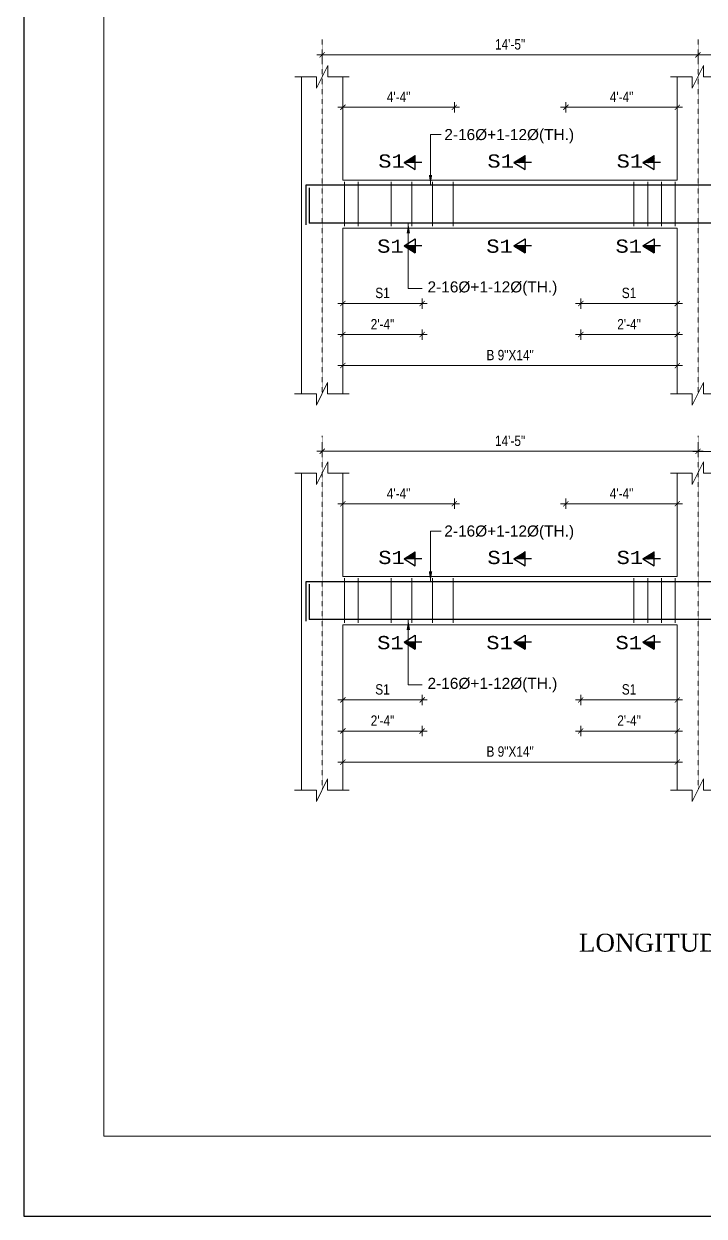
# Model space of a CAD drawing. Header units: inches. Extents: x -412 to 2766, y -9590 to -2111.
# Drawn here: x -412 to -17, y -6958 to -6266 of the extents above; entities that cross this region are included whole.
import ezdxf

# ---------------------------------------------------------------- set-up
doc = ezdxf.new("R2010")
doc.units = ezdxf.units.IN
doc.header["$LTSCALE"] = 0.5
doc.header["$MEASUREMENT"] = 0
doc.header["$PDMODE"] = 66
for name, pattern in [('ACAD_ISO02W100', [15, 12, -3]), ('ACAD_ISO03W100', [30, 12, -18]), ('CENTER2', [1.125, 0.75, -0.125, 0.125, -0.125])]:
    doc.linetypes.add(name, pattern=pattern)
for name, color, linetype, lineweight in [('09 CONTINUITY', 7, 'Continuous', 9), ('15 CENTER', 113, 'CENTER2', 15), ('15 TEXT', 7, 'Continuous', 15), ('20 BEAM ELEVATION', 140, 'ACAD_ISO03W100', 20), ('20 BEAM SECTION ARROW', 7, 'ACAD_ISO02W100', 20), ('20 STIRRUPS', 137, 'Continuous', 20), ('30 RENFORCEMENT', 12, 'Continuous', 30), ('DIM', 180, 'Continuous', 5), ('ELE1', 3, 'Continuous', 9), ('Profile ele', 4, 'Continuous', 25), ('RINF', 4, 'Continuous', 25)]:
    doc.layers.add(name, color=color, linetype=linetype, lineweight=lineweight)
doc.styles.add('arial', font='arial.ttf')
doc.styles.add('CUNEW', font='cour.ttf')
doc.styles.add('ordinary', font='ARIALN.TTF')
doc.styles.add('TEX8', font='cour.ttf', dxfattribs={"width": 0.75})
doc.dimstyles.new('SUREN 1', dxfattribs={"dimtxt": 0.75, "dimasz": 6, "dimexe": 1.5, "dimexo": 1.5, "dimgap": 1, "dimtad": 1, "dimdec": 1, "dimzin": 3, "dimdsep": 46, "dimlunit": 4, "dimtxsty": 'TEX8', "dimblk": 'ARCHTICK', "dimcen": 0.09375, "dimclrd": 1, "dimclre": 1, "dimclrt": 256, "dimadec": 0, "dimazin": 0, "dimtfac": 0.75, "dimtdec": 1, "dimtmove": 1, "dimatfit": 3, "dimfxl": 1, "dimtolj": 1, "dimtzin": 0, "dimlwd": 9, "dimlwe": 9, "dimarcsym": 0})
doc.dimstyles.new('SUREN 4', dxfattribs={"dimtxt": 4, "dimasz": 3, "dimexe": 3, "dimexo": 0, "dimgap": 3, "dimtad": 1, "dimdec": 0, "dimzin": 3, "dimdsep": 46, "dimlunit": 4, "dimtxsty": 'ordinary', "dimblk": 'ARCHTICK', "dimcen": 8, "dimdle": 3, "dimclrd": 1, "dimclre": 5, "dimclrt": 256, "dimadec": 3, "dimazin": 0, "dimtfac": 1, "dimtdec": 0, "dimtmove": 1, "dimatfit": 3, "dimfxl": 3, "dimfxlon": 1, "dimfrac": 1, "dimtolj": 1, "dimtzin": 0, "dimlwd": 5, "dimlwe": 5, "dimarcsym": 0})

# ---------------------------------------------------------------- blocks, each defined once
blk = doc.blocks.new('_ArchTick')
at = {"color": 0, "linetype": 'ByBlock', "const_width": 0.15}
blk.add_lwpolyline([(-0.5, -0.5), (0.5, 0.5)], dxfattribs=at)
blk = doc.blocks.new('*D1407')
at = {"layer": 'Defpoints', "color": 0, "transparency": 16777216}
for p in [(-16842.4, -17058.34), (-16786.4, -17058.34), (-16842.4, -17101.95)]:
    blk.add_point(p, dxfattribs=at)
at = {"layer": 'DIM', "color": 1, "lineweight": 5, "transparency": 16777216}
blk.add_line((-16783.4, -17101.95), (-16845.4, -17101.95), dxfattribs=at)
at = {"layer": 'DIM', "color": 5, "lineweight": 5, "transparency": 16777216}
for p, q in [((-16842.4, -17098.95), (-16842.4, -17104.95)), ((-16786.4, -17098.95), (-16786.4, -17104.95))]:
    blk.add_line(p, q, dxfattribs=at)
at = {"layer": 'DIM', "color": 1, "lineweight": 5, "transparency": 16777216, "xscale": 3, "yscale": 3, "zscale": 3, "rotation": 180}
blk.add_blockref('_ArchTick', (-16842.4, -17101.95), dxfattribs=at)
at = {"layer": 'DIM', "color": 1, "lineweight": 5, "transparency": 16777216, "xscale": 3, "yscale": 3, "zscale": 3}
blk.add_blockref('_ArchTick', (-16786.4, -17101.95), dxfattribs=at)
at = {"layer": 'DIM', "transparency": 16777216, "insert": (-16814.4, -17095.85), "char_height": 6, "attachment_point": 5, "style": 'ordinary'}
blk.add_mtext('\\A1;S1', dxfattribs=at)
blk = doc.blocks.new('*D1408')
at = {"layer": 'Defpoints', "color": 0, "transparency": 16777216}
for p in [(-16842.4, -17058.34), (-16786.4, -17058.34), (-16786.4, -17119.95)]:
    blk.add_point(p, dxfattribs=at)
at = {"layer": 'DIM', "color": 5, "lineweight": 5, "transparency": 16777216}
for p, q in [((-16842.4, -17116.95), (-16842.4, -17122.95)), ((-16786.4, -17116.95), (-16786.4, -17122.95))]:
    blk.add_line(p, q, dxfattribs=at)
at = {"layer": 'DIM', "color": 1, "lineweight": 5, "transparency": 16777216}
blk.add_line((-16845.4, -17119.95), (-16783.4, -17119.95), dxfattribs=at)
at = {"layer": 'DIM', "color": 1, "lineweight": 5, "transparency": 16777216, "xscale": 3, "yscale": 3, "zscale": 3, "rotation": 180}
blk.add_blockref('_ArchTick', (-16842.4, -17119.95), dxfattribs=at)
at = {"layer": 'DIM', "color": 1, "lineweight": 5, "transparency": 16777216, "xscale": 3, "yscale": 3, "zscale": 3}
blk.add_blockref('_ArchTick', (-16786.4, -17119.95), dxfattribs=at)
at = {"layer": 'DIM', "transparency": 16777216, "insert": (-16814.4, -17113.94), "char_height": 6, "attachment_point": 5, "style": 'ordinary'}
blk.add_mtext('\\A1;2\'-4"', dxfattribs=at)
blk = doc.blocks.new('*D1409')
at = {"layer": 'Defpoints', "color": 0, "transparency": 16777216}
for p in [(-16980.4, -17058.34), (-16934.4, -17058.34), (-16934.4, -17101.95)]:
    blk.add_point(p, dxfattribs=at)
at = {"layer": 'DIM', "color": 1, "lineweight": 5, "transparency": 16777216}
blk.add_line((-16983.4, -17101.95), (-16931.4, -17101.95), dxfattribs=at)
at = {"layer": 'DIM', "color": 5, "lineweight": 5, "transparency": 16777216}
for p, q in [((-16980.4, -17098.95), (-16980.4, -17104.95)), ((-16934.4, -17098.95), (-16934.4, -17104.95))]:
    blk.add_line(p, q, dxfattribs=at)
at = {"layer": 'DIM', "color": 1, "lineweight": 5, "transparency": 16777216, "xscale": 3, "yscale": 3, "zscale": 3, "rotation": 180}
blk.add_blockref('_ArchTick', (-16980.4, -17101.95), dxfattribs=at)
at = {"layer": 'DIM', "color": 1, "lineweight": 5, "transparency": 16777216, "xscale": 3, "yscale": 3, "zscale": 3}
blk.add_blockref('_ArchTick', (-16934.4, -17101.95), dxfattribs=at)
at = {"layer": 'DIM', "transparency": 16777216, "insert": (-16957.4, -17095.85), "char_height": 6, "attachment_point": 5, "style": 'ordinary'}
blk.add_mtext('\\A1;S1', dxfattribs=at)
blk = doc.blocks.new('*D1410')
at = {"layer": 'Defpoints', "color": 0, "transparency": 16777216}
for p in [(-16980.4, -17058.34), (-16934.4, -17058.34), (-16934.4, -17119.95)]:
    blk.add_point(p, dxfattribs=at)
at = {"layer": 'DIM', "color": 5, "lineweight": 5, "transparency": 16777216}
for p, q in [((-16980.4, -17116.95), (-16980.4, -17122.95)), ((-16934.4, -17116.95), (-16934.4, -17122.95))]:
    blk.add_line(p, q, dxfattribs=at)
at = {"layer": 'DIM', "color": 1, "lineweight": 5, "transparency": 16777216}
blk.add_line((-16983.4, -17119.95), (-16931.4, -17119.95), dxfattribs=at)
at = {"layer": 'DIM', "color": 1, "lineweight": 5, "transparency": 16777216, "xscale": 3, "yscale": 3, "zscale": 3, "rotation": 180}
blk.add_blockref('_ArchTick', (-16980.4, -17119.95), dxfattribs=at)
at = {"layer": 'DIM', "color": 1, "lineweight": 5, "transparency": 16777216, "xscale": 3, "yscale": 3, "zscale": 3}
blk.add_blockref('_ArchTick', (-16934.4, -17119.95), dxfattribs=at)
at = {"layer": 'DIM', "transparency": 16777216, "insert": (-16957.4, -17113.94), "char_height": 6, "attachment_point": 5, "style": 'ordinary'}
blk.add_mtext('\\A1;2\'-4"', dxfattribs=at)
blk = doc.blocks.new('*D1411')
at = {"layer": 'Defpoints', "color": 0, "transparency": 16777216}
for p in [(-16980.4, -17137.95), (-16980.4, -17137.95), (-16786.4, -17137.95)]:
    blk.add_point(p, dxfattribs=at)
at = {"layer": 'DIM', "color": 1, "lineweight": 5, "transparency": 16777216}
blk.add_line((-16783.4, -17137.95), (-16983.4, -17137.95), dxfattribs=at)
at = {"layer": 'DIM', "color": 5, "lineweight": 5, "transparency": 16777216}
for p, q in [((-16980.4, -17137.95), (-16980.4, -17134.95)), ((-16786.4, -17137.95), (-16786.4, -17134.95))]:
    blk.add_line(p, q, dxfattribs=at)
at = {"layer": 'DIM', "color": 1, "lineweight": 5, "transparency": 16777216, "xscale": 3, "yscale": 3, "zscale": 3, "rotation": 180}
blk.add_blockref('_ArchTick', (-16980.4, -17137.95), dxfattribs=at)
at = {"layer": 'DIM', "color": 1, "lineweight": 5, "transparency": 16777216, "xscale": 3, "yscale": 3, "zscale": 3}
blk.add_blockref('_ArchTick', (-16786.4, -17137.95), dxfattribs=at)
at = {"layer": 'DIM', "transparency": 16777216, "insert": (-16883.4, -17131.89), "char_height": 6, "attachment_point": 5, "style": 'ordinary'}
blk.add_mtext('\\A1;B 9"X14"', dxfattribs=at)
blk = doc.blocks.new('*D1416')
at = {"layer": 'Defpoints', "color": 0, "transparency": 16777216}
for p in [(-16851.07, -16988.18), (-16851.07, -17034.85, 0), (-16786.4, -17030.34)]:
    blk.add_point(p, dxfattribs=at)
at = {"layer": 'DIM', "color": 5, "lineweight": 5, "transparency": 16777216}
for p, q in [((-16851.07, -16991.18), (-16851.07, -16985.18)), ((-16786.4, -16991.18), (-16786.4, -16985.18))]:
    blk.add_line(p, q, dxfattribs=at)
at = {"layer": 'DIM', "color": 1, "lineweight": 5, "transparency": 16777216}
blk.add_line((-16783.4, -16988.18), (-16854.07, -16988.18), dxfattribs=at)
at = {"layer": 'DIM', "color": 1, "lineweight": 5, "transparency": 16777216, "xscale": 3, "yscale": 3, "zscale": 3, "rotation": 180}
blk.add_blockref('_ArchTick', (-16851.07, -16988.18), dxfattribs=at)
at = {"layer": 'DIM', "color": 1, "lineweight": 5, "transparency": 16777216, "xscale": 3, "yscale": 3, "zscale": 3}
blk.add_blockref('_ArchTick', (-16786.4, -16988.18), dxfattribs=at)
at = {"layer": 'DIM', "transparency": 16777216, "insert": (-16818.73, -16982.18), "char_height": 6, "attachment_point": 5, "style": 'ordinary'}
blk.add_mtext('\\A1;4\'-4"', dxfattribs=at)
blk = doc.blocks.new('*D1417')
at = {"layer": 'Defpoints', "color": 0, "transparency": 16777216}
for p in [(-16980.4, -16988.18), (-16980.4, -17034.85, 0), (-16915.73, -17030.34)]:
    blk.add_point(p, dxfattribs=at)
at = {"layer": 'DIM', "color": 5, "lineweight": 5, "transparency": 16777216}
for p, q in [((-16980.4, -16991.18), (-16980.4, -16985.18)), ((-16915.73, -16991.18), (-16915.73, -16985.18))]:
    blk.add_line(p, q, dxfattribs=at)
at = {"layer": 'DIM', "color": 1, "lineweight": 5, "transparency": 16777216}
blk.add_line((-16912.73, -16988.18), (-16983.4, -16988.18), dxfattribs=at)
at = {"layer": 'DIM', "color": 1, "lineweight": 5, "transparency": 16777216, "xscale": 3, "yscale": 3, "zscale": 3, "rotation": 180}
blk.add_blockref('_ArchTick', (-16980.4, -16988.18), dxfattribs=at)
at = {"layer": 'DIM', "color": 1, "lineweight": 5, "transparency": 16777216, "xscale": 3, "yscale": 3, "zscale": 3}
blk.add_blockref('_ArchTick', (-16915.73, -16988.18), dxfattribs=at)
at = {"layer": 'DIM', "transparency": 16777216, "insert": (-16948.07, -16982.18), "char_height": 6, "attachment_point": 5, "style": 'ordinary'}
blk.add_mtext('\\A1;4\'-4"', dxfattribs=at)
blk = doc.blocks.new('*D1435')
at = {"layer": 'Defpoints', "color": 0, "transparency": 16777216}
for p in [(-16992.4, -16948.86), (-16774.4, -16948.86), (-16992.4, -16957.77)]:
    blk.add_point(p, dxfattribs=at)
at = {"layer": 'DIM', "color": 1, "lineweight": 5, "transparency": 16777216}
blk.add_line((-16771.4, -16957.77), (-16995.4, -16957.77), dxfattribs=at)
at = {"layer": 'DIM', "color": 5, "lineweight": 5, "transparency": 16777216}
for p, q in [((-16992.4, -16954.77), (-16992.4, -16960.77)), ((-16774.4, -16954.77), (-16774.4, -16960.77))]:
    blk.add_line(p, q, dxfattribs=at)
at = {"layer": 'DIM', "color": 1, "lineweight": 5, "transparency": 16777216, "xscale": 3, "yscale": 3, "zscale": 3, "rotation": 180}
blk.add_blockref('_ArchTick', (-16992.4, -16957.77), dxfattribs=at)
at = {"layer": 'DIM', "color": 1, "lineweight": 5, "transparency": 16777216, "xscale": 3, "yscale": 3, "zscale": 3}
blk.add_blockref('_ArchTick', (-16774.4, -16957.77), dxfattribs=at)
at = {"layer": 'DIM', "transparency": 16777216, "insert": (-16883.4, -16951.7), "char_height": 6, "attachment_point": 5, "style": 'ordinary'}
blk.add_mtext('\\A1;14\'-5"', dxfattribs=at)
blk = doc.blocks.new('*D1436')
at = {"layer": 'Defpoints', "color": 0, "transparency": 16777216}
for p in [(-16774.4, -16948.86), (-16594.4, -16948.88, 0), (-16774.4, -16957.79)]:
    blk.add_point(p, dxfattribs=at)
at = {"layer": 'DIM', "color": 1, "lineweight": 5, "transparency": 16777216}
blk.add_line((-16591.4, -16957.79), (-16777.4, -16957.79), dxfattribs=at)
at = {"layer": 'DIM', "color": 5, "lineweight": 5, "transparency": 16777216}
for p, q in [((-16774.4, -16954.79), (-16774.4, -16960.79)), ((-16594.4, -16954.79), (-16594.4, -16960.79))]:
    blk.add_line(p, q, dxfattribs=at)
at = {"layer": 'DIM', "color": 1, "lineweight": 5, "transparency": 16777216, "xscale": 3, "yscale": 3, "zscale": 3, "rotation": 180}
blk.add_blockref('_ArchTick', (-16774.4, -16957.79), dxfattribs=at)
at = {"layer": 'DIM', "color": 1, "lineweight": 5, "transparency": 16777216, "xscale": 3, "yscale": 3, "zscale": 3}
blk.add_blockref('_ArchTick', (-16594.4, -16957.79), dxfattribs=at)
at = {"layer": 'DIM', "transparency": 16777216, "insert": (-16684.4, -16951.72), "char_height": 6, "attachment_point": 5, "style": 'ordinary'}
blk.add_mtext('\\A1;7\'-8"', dxfattribs=at)
blk = doc.blocks.new('*D1465')
at = {"layer": 'Defpoints', "color": 0, "transparency": 16777216}
for p in [(-16842.4, -16828.45), (-16786.4, -16828.45), (-16842.4, -16872.06)]:
    blk.add_point(p, dxfattribs=at)
at = {"layer": 'DIM', "color": 5, "lineweight": 5, "transparency": 16777216}
for p, q in [((-16842.4, -16869.06), (-16842.4, -16875.06)), ((-16786.4, -16869.06), (-16786.4, -16875.06))]:
    blk.add_line(p, q, dxfattribs=at)
at = {"layer": 'DIM', "color": 1, "lineweight": 5, "transparency": 16777216}
blk.add_line((-16783.4, -16872.06), (-16845.4, -16872.06), dxfattribs=at)
at = {"layer": 'DIM', "color": 1, "lineweight": 5, "transparency": 16777216, "xscale": 3, "yscale": 3, "zscale": 3, "rotation": 180}
blk.add_blockref('_ArchTick', (-16842.4, -16872.06), dxfattribs=at)
at = {"layer": 'DIM', "color": 1, "lineweight": 5, "transparency": 16777216, "xscale": 3, "yscale": 3, "zscale": 3}
blk.add_blockref('_ArchTick', (-16786.4, -16872.06), dxfattribs=at)
at = {"layer": 'DIM', "transparency": 16777216, "insert": (-16814.4, -16865.96), "char_height": 6, "attachment_point": 5, "style": 'ordinary'}
blk.add_mtext('\\A1;S1', dxfattribs=at)
blk = doc.blocks.new('*D1466')
at = {"layer": 'Defpoints', "color": 0, "transparency": 16777216}
for p in [(-16842.4, -16828.45), (-16786.4, -16828.45), (-16786.4, -16890.06)]:
    blk.add_point(p, dxfattribs=at)
at = {"layer": 'DIM', "color": 1, "lineweight": 5, "transparency": 16777216}
blk.add_line((-16845.4, -16890.06), (-16783.4, -16890.06), dxfattribs=at)
at = {"layer": 'DIM', "color": 5, "lineweight": 5, "transparency": 16777216}
for p, q in [((-16842.4, -16887.06), (-16842.4, -16893.06)), ((-16786.4, -16887.06), (-16786.4, -16893.06))]:
    blk.add_line(p, q, dxfattribs=at)
at = {"layer": 'DIM', "color": 1, "lineweight": 5, "transparency": 16777216, "xscale": 3, "yscale": 3, "zscale": 3, "rotation": 180}
blk.add_blockref('_ArchTick', (-16842.4, -16890.06), dxfattribs=at)
at = {"layer": 'DIM', "color": 1, "lineweight": 5, "transparency": 16777216, "xscale": 3, "yscale": 3, "zscale": 3}
blk.add_blockref('_ArchTick', (-16786.4, -16890.06), dxfattribs=at)
at = {"layer": 'DIM', "transparency": 16777216, "insert": (-16814.4, -16884.05), "char_height": 6, "attachment_point": 5, "style": 'ordinary'}
blk.add_mtext('\\A1;2\'-4"', dxfattribs=at)
blk = doc.blocks.new('*D1467')
at = {"layer": 'Defpoints', "color": 0, "transparency": 16777216}
for p in [(-16980.4, -16828.45), (-16934.4, -16828.45), (-16934.4, -16872.06)]:
    blk.add_point(p, dxfattribs=at)
at = {"layer": 'DIM', "color": 5, "lineweight": 5, "transparency": 16777216}
for p, q in [((-16980.4, -16869.06), (-16980.4, -16875.06)), ((-16934.4, -16869.06), (-16934.4, -16875.06))]:
    blk.add_line(p, q, dxfattribs=at)
at = {"layer": 'DIM', "color": 1, "lineweight": 5, "transparency": 16777216}
blk.add_line((-16983.4, -16872.06), (-16931.4, -16872.06), dxfattribs=at)
at = {"layer": 'DIM', "color": 1, "lineweight": 5, "transparency": 16777216, "xscale": 3, "yscale": 3, "zscale": 3, "rotation": 180}
blk.add_blockref('_ArchTick', (-16980.4, -16872.06), dxfattribs=at)
at = {"layer": 'DIM', "color": 1, "lineweight": 5, "transparency": 16777216, "xscale": 3, "yscale": 3, "zscale": 3}
blk.add_blockref('_ArchTick', (-16934.4, -16872.06), dxfattribs=at)
at = {"layer": 'DIM', "transparency": 16777216, "insert": (-16957.4, -16865.96), "char_height": 6, "attachment_point": 5, "style": 'ordinary'}
blk.add_mtext('\\A1;S1', dxfattribs=at)
blk = doc.blocks.new('*D1468')
at = {"layer": 'Defpoints', "color": 0, "transparency": 16777216}
for p in [(-16980.4, -16828.45), (-16934.4, -16828.45), (-16934.4, -16890.06)]:
    blk.add_point(p, dxfattribs=at)
at = {"layer": 'DIM', "color": 1, "lineweight": 5, "transparency": 16777216}
blk.add_line((-16983.4, -16890.06), (-16931.4, -16890.06), dxfattribs=at)
at = {"layer": 'DIM', "color": 5, "lineweight": 5, "transparency": 16777216}
for p, q in [((-16980.4, -16887.06), (-16980.4, -16893.06)), ((-16934.4, -16887.06), (-16934.4, -16893.06))]:
    blk.add_line(p, q, dxfattribs=at)
at = {"layer": 'DIM', "color": 1, "lineweight": 5, "transparency": 16777216, "xscale": 3, "yscale": 3, "zscale": 3, "rotation": 180}
blk.add_blockref('_ArchTick', (-16980.4, -16890.06), dxfattribs=at)
at = {"layer": 'DIM', "color": 1, "lineweight": 5, "transparency": 16777216, "xscale": 3, "yscale": 3, "zscale": 3}
blk.add_blockref('_ArchTick', (-16934.4, -16890.06), dxfattribs=at)
at = {"layer": 'DIM', "transparency": 16777216, "insert": (-16957.4, -16884.05), "char_height": 6, "attachment_point": 5, "style": 'ordinary'}
blk.add_mtext('\\A1;2\'-4"', dxfattribs=at)
blk = doc.blocks.new('*D1469')
at = {"layer": 'Defpoints', "color": 0, "transparency": 16777216}
for p in [(-16980.4, -16908.06), (-16980.4, -16908.06), (-16786.4, -16908.06)]:
    blk.add_point(p, dxfattribs=at)
at = {"layer": 'DIM', "color": 1, "lineweight": 5, "transparency": 16777216}
blk.add_line((-16783.4, -16908.06), (-16983.4, -16908.06), dxfattribs=at)
at = {"layer": 'DIM', "color": 5, "lineweight": 5, "transparency": 16777216}
for p, q in [((-16980.4, -16908.06), (-16980.4, -16905.06)), ((-16786.4, -16908.06), (-16786.4, -16905.06))]:
    blk.add_line(p, q, dxfattribs=at)
at = {"layer": 'DIM', "color": 1, "lineweight": 5, "transparency": 16777216, "xscale": 3, "yscale": 3, "zscale": 3, "rotation": 180}
blk.add_blockref('_ArchTick', (-16980.4, -16908.06), dxfattribs=at)
at = {"layer": 'DIM', "color": 1, "lineweight": 5, "transparency": 16777216, "xscale": 3, "yscale": 3, "zscale": 3}
blk.add_blockref('_ArchTick', (-16786.4, -16908.06), dxfattribs=at)
at = {"layer": 'DIM', "transparency": 16777216, "insert": (-16883.4, -16902), "char_height": 6, "attachment_point": 5, "style": 'ordinary'}
blk.add_mtext('\\A1;B 9"X14"', dxfattribs=at)
blk = doc.blocks.new('*D1474')
at = {"layer": 'Defpoints', "color": 0, "transparency": 16777216}
for p in [(-16851.07, -16758.29), (-16786.4, -16800.45), (-16851.07, -16804.96, 0)]:
    blk.add_point(p, dxfattribs=at)
at = {"layer": 'DIM', "color": 1, "lineweight": 5, "transparency": 16777216}
blk.add_line((-16783.4, -16758.29), (-16854.07, -16758.29), dxfattribs=at)
at = {"layer": 'DIM', "color": 5, "lineweight": 5, "transparency": 16777216}
for p, q in [((-16851.07, -16761.29), (-16851.07, -16755.29)), ((-16786.4, -16761.29), (-16786.4, -16755.29))]:
    blk.add_line(p, q, dxfattribs=at)
at = {"layer": 'DIM', "color": 1, "lineweight": 5, "transparency": 16777216, "xscale": 3, "yscale": 3, "zscale": 3, "rotation": 180}
blk.add_blockref('_ArchTick', (-16851.07, -16758.29), dxfattribs=at)
at = {"layer": 'DIM', "color": 1, "lineweight": 5, "transparency": 16777216, "xscale": 3, "yscale": 3, "zscale": 3}
blk.add_blockref('_ArchTick', (-16786.4, -16758.29), dxfattribs=at)
at = {"layer": 'DIM', "transparency": 16777216, "insert": (-16818.73, -16752.29), "char_height": 6, "attachment_point": 5, "style": 'ordinary'}
blk.add_mtext('\\A1;4\'-4"', dxfattribs=at)
blk = doc.blocks.new('*D1475')
at = {"layer": 'Defpoints', "color": 0, "transparency": 16777216}
for p in [(-16980.4, -16758.29), (-16915.73, -16800.45), (-16980.4, -16804.96, 0)]:
    blk.add_point(p, dxfattribs=at)
at = {"layer": 'DIM', "color": 1, "lineweight": 5, "transparency": 16777216}
blk.add_line((-16912.73, -16758.29), (-16983.4, -16758.29), dxfattribs=at)
at = {"layer": 'DIM', "color": 5, "lineweight": 5, "transparency": 16777216}
for p, q in [((-16980.4, -16761.29), (-16980.4, -16755.29)), ((-16915.73, -16761.29), (-16915.73, -16755.29))]:
    blk.add_line(p, q, dxfattribs=at)
at = {"layer": 'DIM', "color": 1, "lineweight": 5, "transparency": 16777216, "xscale": 3, "yscale": 3, "zscale": 3, "rotation": 180}
blk.add_blockref('_ArchTick', (-16980.4, -16758.29), dxfattribs=at)
at = {"layer": 'DIM', "color": 1, "lineweight": 5, "transparency": 16777216, "xscale": 3, "yscale": 3, "zscale": 3}
blk.add_blockref('_ArchTick', (-16915.73, -16758.29), dxfattribs=at)
at = {"layer": 'DIM', "transparency": 16777216, "insert": (-16948.07, -16752.29), "char_height": 6, "attachment_point": 5, "style": 'ordinary'}
blk.add_mtext('\\A1;4\'-4"', dxfattribs=at)
blk = doc.blocks.new('*D1476')
at = {"layer": 'Defpoints', "color": 0, "transparency": 16777216}
for p in [(-16992.4, -16718.97), (-16774.4, -16718.97), (-16992.4, -16727.88)]:
    blk.add_point(p, dxfattribs=at)
at = {"layer": 'DIM', "color": 1, "lineweight": 5, "transparency": 16777216}
blk.add_line((-16771.4, -16727.88), (-16995.4, -16727.88), dxfattribs=at)
at = {"layer": 'DIM', "color": 5, "lineweight": 5, "transparency": 16777216}
for p, q in [((-16992.4, -16724.88), (-16992.4, -16730.88)), ((-16774.4, -16724.88), (-16774.4, -16730.88))]:
    blk.add_line(p, q, dxfattribs=at)
at = {"layer": 'DIM', "color": 1, "lineweight": 5, "transparency": 16777216, "xscale": 3, "yscale": 3, "zscale": 3, "rotation": 180}
blk.add_blockref('_ArchTick', (-16992.4, -16727.88), dxfattribs=at)
at = {"layer": 'DIM', "color": 1, "lineweight": 5, "transparency": 16777216, "xscale": 3, "yscale": 3, "zscale": 3}
blk.add_blockref('_ArchTick', (-16774.4, -16727.88), dxfattribs=at)
at = {"layer": 'DIM', "transparency": 16777216, "insert": (-16883.4, -16721.81), "char_height": 6, "attachment_point": 5, "style": 'ordinary'}
blk.add_mtext('\\A1;14\'-5"', dxfattribs=at)
blk = doc.blocks.new('*D1477')
at = {"layer": 'Defpoints', "color": 0, "transparency": 16777216}
for p in [(-16774.4, -16718.97), (-16594.4, -16718.99, 0), (-16774.4, -16727.9)]:
    blk.add_point(p, dxfattribs=at)
at = {"layer": 'DIM', "color": 1, "lineweight": 5, "transparency": 16777216}
blk.add_line((-16591.4, -16727.9), (-16777.4, -16727.9), dxfattribs=at)
at = {"layer": 'DIM', "color": 5, "lineweight": 5, "transparency": 16777216}
for p, q in [((-16774.4, -16724.9), (-16774.4, -16730.9)), ((-16594.4, -16724.9), (-16594.4, -16730.9))]:
    blk.add_line(p, q, dxfattribs=at)
at = {"layer": 'DIM', "color": 1, "lineweight": 5, "transparency": 16777216, "xscale": 3, "yscale": 3, "zscale": 3, "rotation": 180}
blk.add_blockref('_ArchTick', (-16774.4, -16727.9), dxfattribs=at)
at = {"layer": 'DIM', "color": 1, "lineweight": 5, "transparency": 16777216, "xscale": 3, "yscale": 3, "zscale": 3}
blk.add_blockref('_ArchTick', (-16594.4, -16727.9), dxfattribs=at)
at = {"layer": 'DIM', "transparency": 16777216, "insert": (-16684.4, -16721.83), "char_height": 6, "attachment_point": 5, "style": 'ordinary'}
blk.add_mtext('\\A1;7\'-8"', dxfattribs=at)
blk = doc.blocks.new('52')
at = {"layer": 'RINF'}
h = blk.add_hatch(dxfattribs=at)
h.set_pattern_fill('ANSI31', color=1, scale=0.029257, style=0)
h.set_pattern_definition([(135.000000013, (-85596.176925, -32178.883471), (0.00271529004177, 0.00271529004057), [])])
h.paths.add_polyline_path([(-16938.37, -16786.16), (-16944.78, -16790.25), (-16938.37, -16790.25)])
h = blk.add_hatch(dxfattribs=at)
h.set_pattern_fill('ANSI31', color=1, scale=0.029257, style=0)
h.set_pattern_definition([(135.000000013, (-85659.8108628, -32178.883471), (0.00271529004177, 0.00271529004057), [])])
h.paths.add_polyline_path([(-16874.74, -16786.16), (-16881.15, -16790.25), (-16874.74, -16790.25)])
h = blk.add_hatch(dxfattribs=at)
h.set_pattern_fill('ANSI31', color=1, scale=0.029257, style=0)
h.set_pattern_definition([(135.000000013, (-85734.651124, -32178.883471), (0.00271529004177, 0.00271529004057), [])])
h.paths.add_polyline_path([(-16799.9, -16786.16), (-16806.31, -16790.25), (-16799.9, -16790.25)])
h = blk.add_hatch(dxfattribs=at)
h.set_pattern_fill('ANSI31', color=1, scale=1.6, style=0)
h.set_pattern_definition([(135.000000013, (-3810669.78732, -833971.70398), (0.148492424155, 0.148492424089), [])])
h.paths.add_polyline_path([(-16938.37, -16842.64), (-16944.78, -16838.55), (-16938.37, -16838.55)])
h = blk.add_hatch(dxfattribs=at)
h.set_pattern_fill('ANSI31', color=1, scale=1.6, style=0)
h.set_pattern_definition([(135.000000013, (-3810733.42126, -833971.70398), (0.148492424155, 0.148492424089), [])])
h.paths.add_polyline_path([(-16874.74, -16842.64), (-16881.15, -16838.55), (-16874.74, -16838.55)])
h = blk.add_hatch(dxfattribs=at)
h.set_pattern_fill('ANSI31', color=1, scale=1.6, style=0)
h.set_pattern_definition([(135.000000013, (-3810808.26152, -833971.70398), (0.148492424155, 0.148492424089), [])])
h.paths.add_polyline_path([(-16799.9, -16842.64), (-16806.31, -16838.55), (-16799.9, -16838.55)])
h = blk.add_hatch(dxfattribs=at)
h.set_pattern_fill('ANSI31', color=1, scale=0.029257, style=0)
h.set_pattern_definition([(135.000000013, (-85596.176925, -32408.7730947), (0.00271529004177, 0.00271529004057), [])])
h.paths.add_polyline_path([(-16938.37, -17016.05), (-16944.78, -17020.14), (-16938.37, -17020.14)])
h = blk.add_hatch(dxfattribs=at)
h.set_pattern_fill('ANSI31', color=1, scale=0.029257, style=0)
h.set_pattern_definition([(135.000000013, (-85659.8108628, -32408.7730947), (0.00271529004177, 0.00271529004057), [])])
h.paths.add_polyline_path([(-16874.74, -17016.05), (-16881.15, -17020.14), (-16874.74, -17020.14)])
h = blk.add_hatch(dxfattribs=at)
h.set_pattern_fill('ANSI31', color=1, scale=0.029257, style=0)
h.set_pattern_definition([(135.000000013, (-85734.651124, -32408.7730947), (0.00271529004177, 0.00271529004057), [])])
h.paths.add_polyline_path([(-16799.9, -17016.05), (-16806.31, -17020.14), (-16799.9, -17020.14)])
h = blk.add_hatch(dxfattribs=at)
h.set_pattern_fill('ANSI31', color=1, scale=1.6, style=0)
h.set_pattern_definition([(135.000000013, (-3810669.78732, -834201.5936), (0.148492424155, 0.148492424089), [])])
h.paths.add_polyline_path([(-16938.37, -17072.53), (-16944.78, -17068.44), (-16938.37, -17068.44)])
h = blk.add_hatch(dxfattribs=at)
h.set_pattern_fill('ANSI31', color=1, scale=1.6, style=0)
h.set_pattern_definition([(135.000000013, (-3810733.42126, -834201.5936), (0.148492424155, 0.148492424089), [])])
h.paths.add_polyline_path([(-16874.74, -17072.53), (-16881.15, -17068.44), (-16874.74, -17068.44)])
h = blk.add_hatch(dxfattribs=at)
h.set_pattern_fill('ANSI31', color=1, scale=1.6, style=0)
h.set_pattern_definition([(135.000000013, (-3810808.26152, -834201.5936), (0.148492424155, 0.148492424089), [])])
h.paths.add_polyline_path([(-16799.9, -17072.53), (-16806.31, -17068.44), (-16799.9, -17068.44)])
at = {"layer": '09 CONTINUITY', "color": 2, "lineweight": 5, "ltscale": 25, "elevation": 0}
for points in [[(-16976.68, -16740.62), (-16989.19, -16740.62), (-16989.19, -16734), (-16995.72, -16747.17), (-16995.72, -16740.62), (-17008.3, -16740.62)], [(-16758.68, -16740.62), (-16771.19, -16740.62), (-16771.19, -16734), (-16777.72, -16747.17), (-16777.72, -16740.62), (-16790.3, -16740.62)], [(-16976.73, -16924.45), (-16989.23, -16924.45), (-16989.23, -16917.83), (-16995.77, -16931), (-16995.77, -16924.45), (-17008.35, -16924.45)], [(-16758.73, -16924.45), (-16771.23, -16924.45), (-16771.23, -16917.83), (-16777.77, -16931), (-16777.77, -16924.45), (-16790.35, -16924.45)]]:
    blk.add_lwpolyline(points, dxfattribs=at)
at = {"layer": '09 CONTINUITY', "color": 2, "lineweight": 5, "ltscale": 25}
for points in [[(-16976.68, -16970.51), (-16989.19, -16970.51), (-16989.19, -16963.89), (-16995.72, -16977.06), (-16995.72, -16970.51), (-17008.3, -16970.51)], [(-16758.68, -16970.51), (-16771.19, -16970.51), (-16771.19, -16963.89), (-16777.72, -16977.06), (-16777.72, -16970.51), (-16790.3, -16970.51)], [(-16976.73, -17154.34), (-16989.23, -17154.34), (-16989.23, -17147.72), (-16995.77, -17160.89), (-16995.77, -17154.34), (-17008.35, -17154.34)], [(-16758.73, -17154.34), (-16771.23, -17154.34), (-16771.23, -17147.72), (-16777.77, -17160.89), (-16777.77, -17154.34), (-16790.35, -17154.34)]]:
    blk.add_lwpolyline(points, dxfattribs=at)
at = {"layer": '15 CENTER', "ltscale": 0.05}
for p, q in [((-16992.4, -16718.97), (-16992.4, -16924.22)), ((-16774.4, -16718.97), (-16774.4, -16924.22)), ((-16992.4, -16948.86), (-16992.4, -17154.1)), ((-16774.4, -16948.86), (-16774.4, -17154.1))]:
    blk.add_line(p, q, dxfattribs=at)
at = {"layer": '20 BEAM ELEVATION', "linetype": 'ByBlock', "ltscale": 20}
for p, q in [((-17004.4, -16740.62), (-17004.4, -16828.45)), ((-16980.4, -16740.62), (-16980.4, -16800.45)), ((-16786.4, -16740.62), (-16786.4, -16800.45)), ((-16786.4, -16800.45), (-16980.4, -16800.45)), ((-17004.4, -16828.45), (-17004.4, -16924.45)), ((-16980.4, -16828.45), (-16980.4, -16924.45)), ((-16786.4, -16828.45), (-16980.4, -16828.45)), ((-16786.4, -16828.45), (-16786.4, -16924.45)), ((-17004.4, -16970.51), (-17004.4, -17058.34)), ((-16980.4, -16970.51), (-16980.4, -17030.34)), ((-16786.4, -16970.51), (-16786.4, -17030.34)), ((-16786.4, -17030.34), (-16980.4, -17030.34)), ((-17004.4, -17058.34), (-17004.4, -17154.34)), ((-16980.4, -17058.34), (-16980.4, -17154.34)), ((-16786.4, -17058.34), (-16980.4, -17058.34)), ((-16786.4, -17058.34), (-16786.4, -17154.34))]:
    blk.add_line(p, q, dxfattribs=at)
at = {"layer": '20 STIRRUPS'}
for p, q in [((-16979.52, -16801.51), (-16979.52, -16827.29)), ((-16971.52, -16801.51), (-16971.52, -16827.29)), ((-16952.39, -16801.51), (-16952.39, -16827.29)), ((-16940.39, -16801.51), (-16940.39, -16827.29)), ((-16928.39, -16801.51), (-16928.39, -16827.29)), ((-16916.39, -16801.51), (-16916.39, -16827.29)), ((-16811.59, -16801.51), (-16811.59, -16827.29)), ((-16803.59, -16801.51), (-16803.59, -16827.29)), ((-16795.59, -16801.51), (-16795.59, -16827.29)), ((-16787.59, -16801.51), (-16787.59, -16827.29)), ((-16979.52, -17031.4), (-16979.52, -17057.18)), ((-16971.52, -17031.4), (-16971.52, -17057.18)), ((-16952.39, -17031.4), (-16952.39, -17057.18)), ((-16940.39, -17031.4), (-16940.39, -17057.18)), ((-16928.39, -17031.4), (-16928.39, -17057.18)), ((-16916.39, -17031.4), (-16916.39, -17057.18)), ((-16811.59, -17031.4), (-16811.59, -17057.18)), ((-16803.59, -17031.4), (-16803.59, -17057.18)), ((-16795.59, -17031.4), (-16795.59, -17057.18)), ((-16787.59, -17031.4), (-16787.59, -17057.18))]:
    blk.add_line(p, q, dxfattribs=at)
at = {"layer": '30 RENFORCEMENT', "lineweight": 30, "ltscale": 0.75}
for p, q in [((-16786.4, -16803.49), (-17001.87, -16803.49)), ((-17001.87, -16803.49), (-17001.87, -16826.37)), ((-16999.87, -16805.01), (-16999.87, -16825.46)), ((-16368.09, -16803.46, 0), (-16786.4, -16803.49)), ((-16786.4, -16825.46), (-16999.87, -16825.46)), ((-16370.09, -16825.43, 0), (-16786.4, -16825.46)), ((-16786.4, -17033.38), (-17001.87, -17033.38)), ((-17001.87, -17033.38), (-17001.87, -17056.26)), ((-16999.87, -17034.9), (-16999.87, -17055.35)), ((-16368.09, -17033.35, 0), (-16786.4, -17033.38)), ((-16786.4, -17055.35), (-16999.87, -17055.35)), ((-16370.09, -17055.32, 0), (-16786.4, -17055.35))]:
    blk.add_line(p, q, dxfattribs=at)
at = {"layer": 'RINF', "color": 1}
for p, q in [((-16944.78, -16790.25), (-16938.37, -16786.16)), ((-16938.37, -16794.33), (-16938.37, -16786.16)), ((-16881.15, -16790.25), (-16874.74, -16786.16)), ((-16874.74, -16794.33), (-16874.74, -16786.16)), ((-16806.31, -16790.25), (-16799.9, -16786.16)), ((-16799.9, -16794.33), (-16799.9, -16786.16)), ((-16934.64, -16790.25), (-16944.78, -16790.25)), ((-16944.78, -16790.25), (-16938.37, -16794.33)), ((-16871, -16790.25), (-16881.15, -16790.25)), ((-16881.15, -16790.25), (-16874.74, -16794.33)), ((-16796.16, -16790.25), (-16806.31, -16790.25)), ((-16806.31, -16790.25), (-16799.9, -16794.33)), ((-16944.78, -16838.55, 0), (-16938.37, -16834.47, 0)), ((-16938.37, -16834.47, 0), (-16938.37, -16842.64, 0)), ((-16881.15, -16838.55, 0), (-16874.74, -16834.47, 0)), ((-16874.74, -16834.47, 0), (-16874.74, -16842.64, 0)), ((-16806.31, -16838.55, 0), (-16799.9, -16834.47, 0)), ((-16799.9, -16834.47, 0), (-16799.9, -16842.64, 0)), ((-16934.64, -16838.55, 0), (-16944.78, -16838.55, 0)), ((-16944.78, -16838.55, 0), (-16938.37, -16842.64, 0)), ((-16871, -16838.55, 0), (-16881.15, -16838.55, 0)), ((-16881.15, -16838.55, 0), (-16874.74, -16842.64, 0)), ((-16796.16, -16838.55, 0), (-16806.31, -16838.55, 0)), ((-16806.31, -16838.55, 0), (-16799.9, -16842.64, 0)), ((-16944.78, -17020.14), (-16938.37, -17016.05)), ((-16934.64, -17020.14), (-16944.78, -17020.14)), ((-16944.78, -17020.14), (-16938.37, -17024.22)), ((-16938.37, -17024.22), (-16938.37, -17016.05)), ((-16881.15, -17020.14), (-16874.74, -17016.05)), ((-16871, -17020.14), (-16881.15, -17020.14)), ((-16881.15, -17020.14), (-16874.74, -17024.22)), ((-16874.74, -17024.22), (-16874.74, -17016.05)), ((-16806.31, -17020.14), (-16799.9, -17016.05)), ((-16796.16, -17020.14), (-16806.31, -17020.14)), ((-16806.31, -17020.14), (-16799.9, -17024.22)), ((-16799.9, -17024.22), (-16799.9, -17016.05)), ((-16944.78, -17068.44, 0), (-16938.37, -17064.36, 0)), ((-16934.64, -17068.44, 0), (-16944.78, -17068.44, 0)), ((-16944.78, -17068.44, 0), (-16938.37, -17072.53, 0)), ((-16938.37, -17064.36, 0), (-16938.37, -17072.53, 0)), ((-16881.15, -17068.44, 0), (-16874.74, -17064.36, 0)), ((-16871, -17068.44, 0), (-16881.15, -17068.44, 0)), ((-16881.15, -17068.44, 0), (-16874.74, -17072.53, 0)), ((-16874.74, -17064.36, 0), (-16874.74, -17072.53, 0)), ((-16806.31, -17068.44, 0), (-16799.9, -17064.36, 0)), ((-16796.16, -17068.44, 0), (-16806.31, -17068.44, 0)), ((-16806.31, -17068.44, 0), (-16799.9, -17072.53, 0)), ((-16799.9, -17064.36, 0), (-16799.9, -17072.53, 0))]:
    blk.add_line(p, q, dxfattribs=at)
at = {"layer": '15 TEXT', "style": 'arial'}
for p in [(-16921.54, -16777.28, 0), (-16931.27, -16865.62, 0), (-16921.54, -17007.17, 0), (-16931.27, -17095.51, 0)]:
    blk.add_text('2-16%%C+1-12%%C(TH.)', height=6.4, dxfattribs=at).set_placement(p)
at = {"layer": '15 TEXT', "insert": (-16694.94, -17237.5, 0), "char_height": 10.4, "width": 641.259, "attachment_point": 2, "style": 'arial'}
blk.add_mtext('{\\fTimes New Roman|b0|i0|c0|p18;LONGITUDINAL BEAM SECTION ALONG }', dxfattribs=at)
at = {"layer": '20 BEAM SECTION ARROW', "color": 2, "style": 'CUNEW'}
for p in [(-16959.86, -16793.27, 0), (-16896.57, -16793.27), (-16821.62, -16793.27), (-16960.5, -16842.64), (-16897.21, -16842.64, 0), (-16822.26, -16842.64, 0), (-16959.86, -17023.16, 0), (-16896.57, -17023.16), (-16821.62, -17023.16), (-16960.5, -17072.53), (-16897.21, -17072.53, 0), (-16822.26, -17072.53, 0)]:
    blk.add_text('S1', height=7.68, rotation=0, dxfattribs=at).set_placement(p)
at = {"layer": 'DIM'}
for base, p1, p2, text, picture, middle in [((-16992.4, -16727.88), (-16774.4, -16718.97), (-16992.4, -16718.97), '14\'-5"', '*D1476', (-16883.4, -16721.81)), ((-16774.4, -16727.9), (-16594.4, -16718.99, 0), (-16774.4, -16718.97), '7\'-8"', '*D1477', (-16684.4, -16721.83)), ((-16992.4, -16957.77), (-16774.4, -16948.86), (-16992.4, -16948.86), '14\'-5"', '*D1435', (-16883.4, -16951.7)), ((-16774.4, -16957.79), (-16594.4, -16948.88, 0), (-16774.4, -16948.86), '7\'-8"', '*D1436', (-16684.4, -16951.72))]:
    dim = blk.add_linear_dim(base=base, p1=p1, p2=p2, text=text, dimstyle='SUREN 4', override={"dimtxt": 6}, dxfattribs=at)
    dim.commit()
    dim.dimension.update_dxf_attribs({"geometry": picture, "text_midpoint": middle})
for base, p1, p2, text, picture, middle in [((-16980.4, -16758.29), (-16915.73, -16800.45), (-16980.4, -16804.96, 0), '4\'-4"', '*D1475', (-16948.07, -16752.29)), ((-16851.07, -16758.29), (-16786.4, -16800.45), (-16851.07, -16804.96, 0), '4\'-4"', '*D1474', (-16818.73, -16752.29)), ((-16934.4, -16872.06), (-16980.4, -16828.45), (-16934.4, -16828.45), 'S1', '*D1467', (-16957.4, -16865.96)), ((-16934.4, -16890.06), (-16980.4, -16828.45), (-16934.4, -16828.45), '2\'-4"', '*D1468', (-16957.4, -16884.05)), ((-16842.4, -16872.06), (-16786.4, -16828.45), (-16842.4, -16828.45), 'S1', '*D1465', (-16814.4, -16865.96)), ((-16786.4, -16890.06), (-16842.4, -16828.45), (-16786.4, -16828.45), '2\'-4"', '*D1466', (-16814.4, -16884.05)), ((-16980.4, -16908.06), (-16786.4, -16908.06), (-16980.4, -16908.06), 'B 9"X14"', '*D1469', (-16883.4, -16902)), ((-16980.4, -16988.18), (-16915.73, -17030.34), (-16980.4, -17034.85, 0), '4\'-4"', '*D1417', (-16948.07, -16982.18)), ((-16851.07, -16988.18), (-16786.4, -17030.34), (-16851.07, -17034.85, 0), '4\'-4"', '*D1416', (-16818.73, -16982.18)), ((-16934.4, -17101.95), (-16980.4, -17058.34), (-16934.4, -17058.34), 'S1', '*D1409', (-16957.4, -17095.85)), ((-16934.4, -17119.95), (-16980.4, -17058.34), (-16934.4, -17058.34), '2\'-4"', '*D1410', (-16957.4, -17113.94)), ((-16842.4, -17101.95), (-16786.4, -17058.34), (-16842.4, -17058.34), 'S1', '*D1407', (-16814.4, -17095.85)), ((-16786.4, -17119.95), (-16842.4, -17058.34), (-16786.4, -17058.34), '2\'-4"', '*D1408', (-16814.4, -17113.94)), ((-16980.4, -17137.95), (-16786.4, -17137.95), (-16980.4, -17137.95), 'B 9"X14"', '*D1411', (-16883.4, -17131.89))]:
    dim = blk.add_linear_dim(base=base, p1=p1, p2=p2, angle=180, text=text, dimstyle='SUREN 4', override={"dimtxt": 6}, dxfattribs=at)
    dim.commit()
    dim.dimension.update_dxf_attribs({"geometry": picture, "text_midpoint": middle})
at = {"layer": '15 TEXT'}
for points in [[(-16929.56, -16803.45, 0), (-16929.56, -16774.12, 0), (-16923.38, -16774.12, 0)], [(-16942.42, -16825.46), (-16942.45, -16863.32), (-16934.49, -16863.32)], [(-16929.56, -17033.34, 0), (-16929.56, -17004.01, 0), (-16923.38, -17004.01, 0)], [(-16942.42, -17055.35), (-16942.45, -17093.21), (-16934.49, -17093.21)]]:
    blk.add_leader(points, dimstyle='SUREN 1', dxfattribs=at)

msp = doc.modelspace()

# ---------------------------------------------------------------- linework, layer by layer
at = {"layer": 'Defpoints'}
msp.add_lwpolyline([(2766.09, -4709.64), (-411.51, -4709.64), (-411.51, -6957.6), (2766.09, -6957.6)], close=True, dxfattribs=at)
at = {"layer": 'ELE1'}
msp.add_lwpolyline([(-365.19, -4755.95), (2719.77, -4755.95), (2719.77, -6911.29), (-365.19, -6911.29)], close=True, dxfattribs=at)

# ---------------------------------------------------------------- block references
at = {"layer": 'Profile ele'}
msp.add_blockref('52', (16753.92, 10443.67, 0), dxfattribs=at)

doc.saveas('drawing.dxf')
